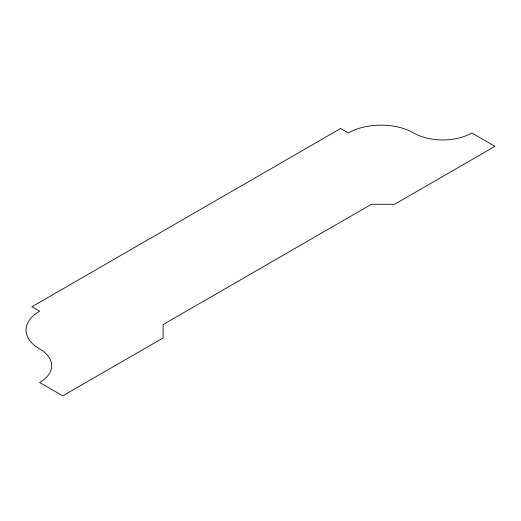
<?xml version="1.0" encoding="UTF-8"?>
<svg xmlns="http://www.w3.org/2000/svg" width="521" height="521" viewBox="0 0 521 521"><rect width="100%" height="100%" fill="white"/><g stroke="black" fill="none" stroke-linecap="round" stroke-linejoin="round"><path stroke-width="0.78" d="M340.61 128.531L31.924 306.752L39.642 311.206A46.128 26.63 0 0 0 39.622 348.946A41.016 23.679 0 0 1 39.642 382.492L62.794 395.856L163.112 337.94L163.112 324.57L371.473 204.271L394.625 204.271L494.95 146.355L471.798 132.985A41.016 23.679 0 0 1 413.7 132.979A46.128 26.63 0 0 0 348.328 132.985L340.61 128.531"/></g></svg>
